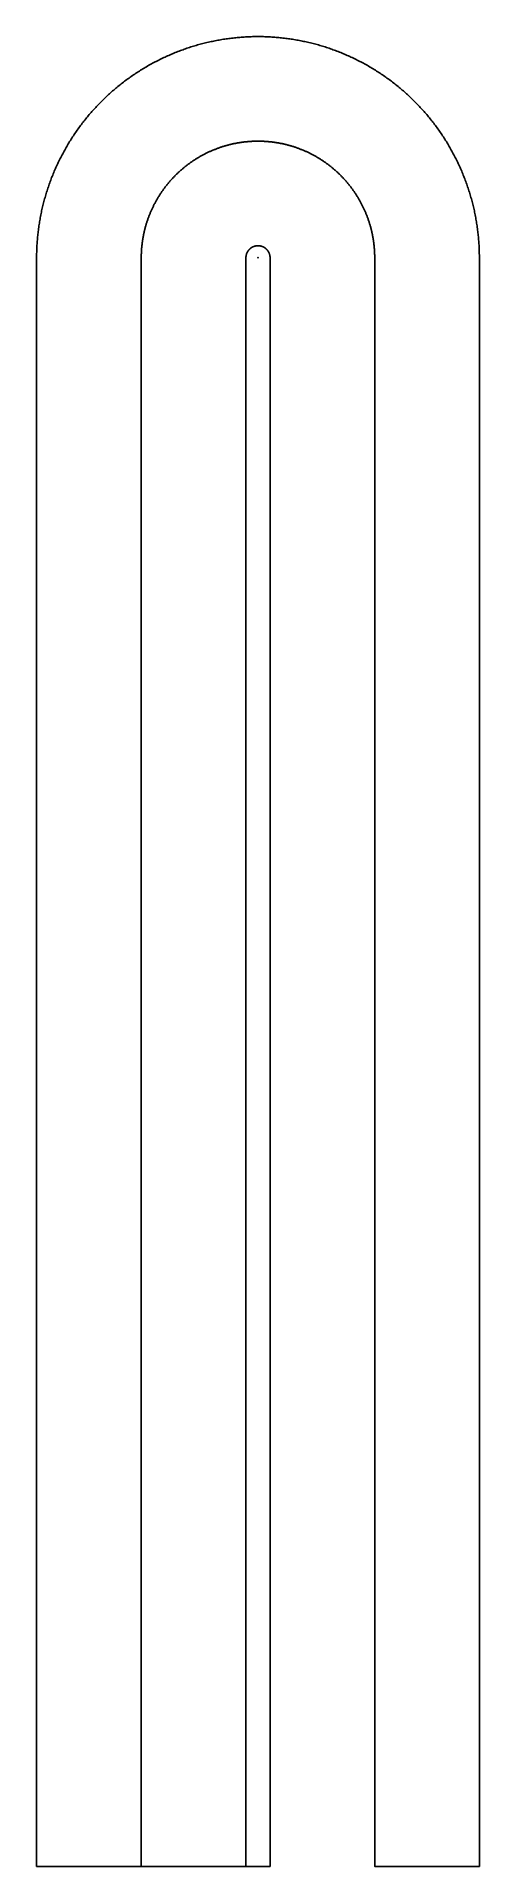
# Model space of a CAD drawing. Header units: millimetres. Extents: x 33.2 to 44.2, y 151.4 to 196.9.
import ezdxf

# ---------------------------------------------------------------- set-up
doc = ezdxf.new("R2010")
doc.units = ezdxf.units.MM
doc.layers.add('TOP_Drill', color=7, linetype='Continuous')
doc.layers.add('TOP_Full_CutOut_90', color=7, linetype='Continuous')

msp = doc.modelspace()

# ---------------------------------------------------------------- linework, layer by layer
at = {"layer": 'TOP_Drill'}
msp.add_point((38.731024, 191.361693), dxfattribs=at)
at = {"layer": 'TOP_Full_CutOut_90'}
msp.add_lwpolyline([(39.031173, 151.361699), (33.231026, 151.361693), (33.231026, 158.827494), (33.231026, 191.356972), (33.23115, 191.396252), (33.231475, 191.430811), (33.232018, 191.465365), (33.232778, 191.499913), (33.233754, 191.534453), (33.234948, 191.568981), (33.236359, 191.603498), (33.237987, 191.638028), (33.239832, 191.672541), (33.241895, 191.707063), (33.244172, 191.741535), (33.246666, 191.775985), (33.249378, 191.81044), (33.252305, 191.844862), (33.25545, 191.879285), (33.25881, 191.913678), (33.262385, 191.948038), (33.266177, 191.982388), (33.270187, 192.016728), (33.274411, 192.051029), (33.278848, 192.085289), (33.283503, 192.119533), (33.288373, 192.153756), (33.293456, 192.187932), (33.298756, 192.222085), (33.304267, 192.256192), (33.309994, 192.290264), (33.31594, 192.324334), (33.322092, 192.358325), (33.32846, 192.392284), (33.335041, 192.426204), (33.341835, 192.460081), (33.348845, 192.493932), (33.356068, 192.527737), (33.363501, 192.561493), (33.371142, 192.595177), (33.378996, 192.628821), (33.387068, 192.662444), (33.395341, 192.695976), (33.403828, 192.729462), (33.412532, 192.762926), (33.421444, 192.796327), (33.430565, 192.829669), (33.439888, 192.862925), (33.449424, 192.896136), (33.459169, 192.92929), (33.469121, 192.962377), (33.479284, 192.995414), (33.489655, 193.028387), (33.500231, 193.061288), (33.511008, 193.094105), (33.521997, 193.126871), (33.533191, 193.159567), (33.544591, 193.192192), (33.556194, 193.224742), (33.568007, 193.257231), (33.580021, 193.289643), (33.592226, 193.321942), (33.604648, 193.3542), (33.617263, 193.386356), (33.630091, 193.418461), (33.643121, 193.450486), (33.656331, 193.482378), (33.669763, 193.514238), (33.683398, 193.54602), (33.69721, 193.577666), (33.711228, 193.609239), (33.725457, 193.640753), (33.739881, 193.672169), (33.754491, 193.703473), (33.769294, 193.734677), (33.784316, 193.765834), (33.799522, 193.796874), (33.814902, 193.827775), (33.830503, 193.858633), (33.846292, 193.889381), (33.862261, 193.920006), (33.878434, 193.95055), (33.894801, 193.980999), (33.911358, 194.011341), (33.928098, 194.041566), (33.945031, 194.071691), (33.962142, 194.101689), (33.979451, 194.131597), (33.996952, 194.161402), (34.014647, 194.19111), (34.032523, 194.220697), (34.050559, 194.25013), (34.068803, 194.279484), (34.087244, 194.308746), (34.105841, 194.337848), (34.124635, 194.366854), (34.14361, 194.395742), (34.162759, 194.424497), (34.182092, 194.453138), (34.201604, 194.481656), (34.221307, 194.510069), (34.241165, 194.538323), (34.261212, 194.566469), (34.28145, 194.59451), (34.301848, 194.6224), (34.322421, 194.650163), (34.343165, 194.677792), (34.364093, 194.705303), (34.385192, 194.732681), (34.406444, 194.759902), (34.42789, 194.787018), (34.4495, 194.813993), (34.471266, 194.840813), (34.493217, 194.867519), (34.515316, 194.894062), (34.537591, 194.920476), (34.560051, 194.946773), (34.582654, 194.972903), (34.605426, 194.998897), (34.628366, 195.024753), (34.65146, 195.050456), (34.674718, 195.076017), (34.698125, 195.101419), (34.721711, 195.126693), (34.745443, 195.151807), (34.769319, 195.176757), (34.793382, 195.201587), (34.817602, 195.226268), (34.841948, 195.250768), (34.866448, 195.275114), (34.891128, 195.299334), (34.915959, 195.323396), (34.940924, 195.347287), (34.966023, 195.371006), (34.991282, 195.394577), (35.016699, 195.417998), (35.04226, 195.441256), (35.067963, 195.46435), (35.093819, 195.48729), (35.119829, 195.510076), (35.145959, 195.532679), (35.172223, 195.555111), (35.198638, 195.577386), (35.225197, 195.599498), (35.251903, 195.62145), (35.278723, 195.643216), (35.305698, 195.664826), (35.332813, 195.686272), (35.360053, 195.707538), (35.387413, 195.728624), (35.414924, 195.749551), (35.442552, 195.770295), (35.470316, 195.790868), (35.498225, 195.81128), (35.526228, 195.831492), (35.554374, 195.851538), (35.582647, 195.871409), (35.61106, 195.891112), (35.639578, 195.910624), (35.668218, 195.929957), (35.696994, 195.949119), (35.725862, 195.968082), (35.754868, 195.986875), (35.78399, 196.005485), (35.813212, 196.023901), (35.842565, 196.042144), (35.872039, 196.060205), (35.901627, 196.078082), (35.931305, 196.09576), (35.961097, 196.113253), (35.991014, 196.130567), (36.021037, 196.147692), (36.051161, 196.164624), (36.081383, 196.181363), (36.111727, 196.197921), (36.142155, 196.214278), (36.172687, 196.230443), (36.203357, 196.246436), (36.234082, 196.262213), (36.264907, 196.277797), (36.295875, 196.29321), (36.326904, 196.308412), (36.358016, 196.323411), (36.389242, 196.338225), (36.420559, 196.352842), (36.451973, 196.367264), (36.483452, 196.381478), (36.51505, 196.395506), (36.546728, 196.409333), (36.578477, 196.422954), (36.610327, 196.436382), (36.642229, 196.449596), (36.674253, 196.462625), (36.70635, 196.47545), (36.738501, 196.488063), (36.770749, 196.50048), (36.803088, 196.5127), (36.83551, 196.524719), (36.867983, 196.536526), (36.900532, 196.548129), (36.933139, 196.559523), (36.965836, 196.570717), (36.99861, 196.581709), (37.031428, 196.592486), (37.064329, 196.603062), (37.097302, 196.613433), (37.130338, 196.623596), (37.163426, 196.633548), (37.19658, 196.643293), (37.229798, 196.652831), (37.263053, 196.662154), (37.296388, 196.671273), (37.329789, 196.680185), (37.363247, 196.688887), (37.396733, 196.697374), (37.430278, 196.70565), (37.463894, 196.713721), (37.497532, 196.721573), (37.53125, 196.729221), (37.564985, 196.736651), (37.598789, 196.743873), (37.632628, 196.750881), (37.666485, 196.757671), (37.700436, 196.764258), (37.73439, 196.770625), (37.768403, 196.776781), (37.802452, 196.782724), (37.836501, 196.788446), (37.870626, 196.793961), (37.904807, 196.799264), (37.938987, 196.804349), (37.973159, 196.809212), (38.007426, 196.813869), (38.041714, 196.818311), (38.075987, 196.822531), (38.1103, 196.826537), (38.144649, 196.830329), (38.179037, 196.833907), (38.21343, 196.837267), (38.247851, 196.840412), (38.282278, 196.843339), (38.31673, 196.846051), (38.351207, 196.848546), (38.38568, 196.850824), (38.420176, 196.852886), (38.454688, 196.854731), (38.489188, 196.856358), (38.523706, 196.857768), (38.558264, 196.858962), (38.592831, 196.85994), (38.627378, 196.8607), (38.661905, 196.861243), (38.696463, 196.861568), (38.731024, 196.861677), (38.765585, 196.861568), (38.800143, 196.861243), (38.83467, 196.8607), (38.869245, 196.859939), (38.903785, 196.858963), (38.938315, 196.857769), (38.972859, 196.856358), (39.007361, 196.85473), (39.041873, 196.852886), (39.076366, 196.850824), (39.110869, 196.848545), (39.145318, 196.846051), (39.17977, 196.84334), (39.214225, 196.84041), (39.248621, 196.837268), (39.283011, 196.833908), (39.317368, 196.830333), (39.35172, 196.826541), (39.386061, 196.822531), (39.420361, 196.818307), (39.454622, 196.81387), (39.488866, 196.809215), (39.523089, 196.804345), (39.557264, 196.799262), (39.591395, 196.793966), (39.62552, 196.78845), (39.659623, 196.782719), (39.693645, 196.776782), (39.727658, 196.770625), (39.761611, 196.764259), (39.795536, 196.757676), (39.829447, 196.750876), (39.863259, 196.743874), (39.897063, 196.736651), (39.930798, 196.729222), (39.964489, 196.72158), (39.99818, 196.713715), (40.03177, 196.705651), (40.065315, 196.697374), (40.098828, 196.688882), (40.132259, 196.680186), (40.165634, 196.671281), (40.198969, 196.662161), (40.23225, 196.652831), (40.265476, 196.643291), (40.298649, 196.633541), (40.331727, 196.623592), (40.364754, 196.613431), (40.39772, 196.603063), (40.430586, 196.592498), (40.463446, 196.581706), (40.496213, 196.570718), (40.5289, 196.559526), (40.561541, 196.548121), (40.594074, 196.536524), (40.626548, 196.524717), (40.658951, 196.512705), (40.69129, 196.500485), (40.723532, 196.48807), (40.755699, 196.475451), (40.787809, 196.462621), (40.819819, 196.449597), (40.851721, 196.436383), (40.883571, 196.422955), (40.91533, 196.40933), (40.946999, 196.395507), (40.978585, 196.381484), (41.010085, 196.367261), (41.04149, 196.352843), (41.072795, 196.338231), (41.104032, 196.323412), (41.135155, 196.308407), (41.166174, 196.293211), (41.19713, 196.277804), (41.227977, 196.262209), (41.258714, 196.246425), (41.289349, 196.230451), (41.319883, 196.214284), (41.350322, 196.197922), (41.380653, 196.181371), (41.410887, 196.164625), (41.441011, 196.147693), (41.471034, 196.130568), (41.500964, 196.113246), (41.530756, 196.095754), (41.56043, 196.078078), (41.590017, 196.060202), (41.619475, 196.042151), (41.64883, 196.023907), (41.678046, 196.005494), (41.70718, 195.986876), (41.7362, 195.968075), (41.765075, 195.949107), (41.793831, 195.929959), (41.822471, 195.910625), (41.850989, 195.891114), (41.879383, 195.871423), (41.907675, 195.851539), (41.935807, 195.831502), (41.963842, 195.811268), (41.991733, 195.79087), (42.019478, 195.77031), (42.047125, 195.749552), (42.074635, 195.728625), (42.10201, 195.707528), (42.129253, 195.686259), (42.156338, 195.664839), (42.183311, 195.643228), (42.210159, 195.621441), (42.236835, 195.599513), (42.263411, 195.577387), (42.289839, 195.555101), (42.31609, 195.53268), (42.342236, 195.510063), (42.36823, 195.487292), (42.394072, 195.464364), (42.419788, 195.441258), (42.445348, 195.418), (42.470753, 195.394591), (42.496011, 195.37102), (42.521138, 195.347275), (42.546118, 195.32337), (42.570935, 195.299321), (42.595587, 195.27513), (42.620101, 195.250769), (42.644461, 195.226256), (42.668667, 195.201589), (42.692702, 195.176787), (42.716592, 195.151822), (42.740351, 195.12668), (42.763922, 195.101422), (42.787331, 195.076017), (42.810603, 195.050442), (42.833696, 195.024741), (42.856623, 194.998899), (42.879395, 194.972905), (42.901998, 194.946775), (42.924432, 194.920508), (42.946718, 194.894079), (42.968844, 194.867504), (42.990783, 194.840814), (43.012559, 194.813981), (43.034173, 194.787003), (43.055605, 194.759904), (43.076857, 194.732683), (43.097956, 194.705305), (43.118874, 194.677807), (43.139628, 194.650165), (43.160211, 194.622389), (43.180599, 194.594512), (43.200837, 194.566471), (43.220884, 194.538325), (43.240742, 194.510071), (43.260445, 194.481658), (43.279957, 194.45314), (43.29929, 194.424499), (43.318439, 194.395744), (43.337414, 194.366856), (43.356208, 194.33785), (43.374805, 194.308748), (43.393238, 194.279499), (43.41149, 194.250131), (43.429546, 194.220666), (43.447403, 194.191112), (43.465085, 194.161425), (43.482598, 194.131599), (43.499907, 194.101691), (43.517018, 194.071693), (43.533951, 194.041568), (43.550703, 194.011322), (43.567248, 193.981001), (43.583604, 193.950574), (43.599788, 193.920008), (43.615757, 193.889383), (43.631546, 193.858635), (43.647147, 193.827777), (43.662538, 193.796854), (43.677745, 193.765813), (43.692745, 193.734702), (43.707558, 193.703475), (43.72218, 193.672148), (43.736593, 193.640755), (43.750811, 193.609265), (43.764829, 193.577691), (43.778661, 193.545999), (43.792287, 193.51424), (43.805708, 193.482404), (43.818942, 193.450454), (43.831958, 193.418464), (43.844783, 193.386368), (43.857402, 193.354202), (43.869814, 193.321968), (43.882037, 193.28962), (43.894052, 193.257208), (43.905856, 193.224744), (43.917453, 193.19221), (43.928858, 193.15957), (43.94005, 193.126882), (43.951041, 193.094107), (43.961827, 193.061264), (43.972395, 193.028389), (43.982766, 192.995416), (43.992921, 192.962405), (44.00288, 192.929292), (44.012626, 192.896138), (44.022154, 192.862953), (44.031491, 192.829645), (44.040615, 192.796296), (44.04952, 192.762922), (44.058214, 192.729498), (44.066706, 192.695985), (44.07499, 192.662413), (44.083054, 192.628824), (44.090907, 192.595185), (44.098548, 192.561495), (44.105983, 192.527733), (44.113205, 192.493934), (44.120214, 192.460089), (44.12701, 192.426201), (44.133591, 192.392281), (44.139958, 192.358328), (44.146109, 192.324342), (44.152055, 192.290271), (44.157783, 192.256189), (44.163294, 192.222088), (44.168593, 192.187938), (44.173677, 192.153758), (44.178548, 192.119532), (44.183202, 192.085291), (44.187642, 192.051007), (44.191867, 192.016702), (44.19587, 191.982418), (44.199662, 191.948068), (44.20324, 191.91368), (44.2066, 191.879287), (44.209745, 191.844864), (44.212672, 191.810442), (44.215384, 191.775987), (44.21788, 191.741509), (44.220157, 191.707037), (44.222219, 191.672543), (44.224062, 191.638057), (44.22569, 191.603528), (44.227102, 191.568984), (44.228295, 191.534455), (44.229272, 191.499915), (44.230032, 191.465367), (44.230575, 191.430785), (44.230901, 191.396226), (44.231025, 191.356974), (44.231064, 156.861494), (44.231173, 151.361802), (41.631173, 151.36175), (41.631064, 156.861467), (41.631025, 191.352883), (41.63094, 191.379868), (41.630768, 191.398094), (41.630481, 191.416367), (41.63008, 191.434582), (41.629566, 191.452789), (41.628937, 191.470985), (41.628191, 191.48922), (41.627332, 191.507439), (41.626362, 191.525593), (41.625275, 191.543779), (41.624075, 191.56194), (41.622758, 191.580135), (41.621328, 191.598306), (41.619786, 191.616441), (41.618126, 191.634605), (41.616355, 191.652738), (41.614466, 191.67089), (41.612467, 191.689003), (41.610362, 191.707028), (41.608133, 191.725124), (41.60579, 191.743219), (41.603336, 191.76127), (41.600765, 191.779335), (41.598085, 191.797355), (41.595291, 191.815362), (41.592388, 191.833325), (41.589368, 191.851298), (41.586226, 191.8693), (41.582987, 191.887195), (41.579633, 191.905082), (41.576164, 191.922959), (41.572579, 191.940835), (41.568882, 191.958688), (41.565073, 191.976515), (41.561149, 191.994334), (41.557123, 192.012084), (41.552987, 192.029801), (41.548739, 192.047494), (41.544365, 192.065223), (41.539882, 192.082912), (41.535305, 192.100509), (41.530615, 192.118086), (41.525798, 192.135693), (41.520863, 192.153299), (41.515851, 192.170756), (41.510712, 192.188236), (41.505453, 192.205722), (41.500106, 192.223102), (41.494635, 192.240498), (41.489073, 192.257801), (41.483381, 192.275132), (41.477581, 192.292428), (41.471683, 192.309654), (41.465661, 192.326887), (41.459555, 192.344018), (41.453337, 192.361118), (41.446997, 192.378221), (41.440541, 192.395306), (41.434005, 192.412281), (41.427354, 192.429235), (41.420589, 192.446166), (41.413736, 192.463008), (41.406746, 192.479885), (41.399673, 192.496662), (41.392488, 192.513408), (41.385183, 192.530146), (41.377798, 192.546779), (41.370305, 192.563375), (41.362713, 192.579911), (41.354996, 192.596445), (41.347182, 192.612916), (41.339284, 192.629298), (41.331261, 192.645674), (41.323156, 192.661959), (41.314917, 192.678255), (41.306588, 192.694476), (41.298179, 192.710602), (41.289628, 192.726752), (41.281013, 192.742779), (41.272299, 192.758748), (41.263454, 192.774718), (41.254526, 192.7906), (41.245519, 192.806393), (41.236393, 192.822161), (41.227139, 192.837921), (41.217818, 192.85357), (41.208421, 192.869122), (41.1989, 192.884658), (41.189264, 192.900164), (41.179533, 192.915605), (41.169742, 192.930926), (41.15983, 192.946225), (41.14982, 192.961463), (41.139731, 192.976614), (41.129539, 192.991714), (41.119253, 193.006747), (41.10885, 193.021748), (41.098397, 193.036621), (41.087829, 193.051459), (41.077139, 193.066269), (41.066406, 193.080946), (41.055541, 193.095607), (41.044591, 193.110192), (41.033568, 193.124682), (41.022437, 193.139125), (41.01125, 193.153455), (40.999956, 193.167735), (40.988551, 193.181971), (40.977068, 193.19612), (40.965508, 193.210183), (40.953821, 193.22422), (40.942059, 193.238169), (40.930242, 193.252005), (40.918332, 193.265774), (40.906324, 193.27948), (40.894245, 193.293095), (40.882074, 193.30664), (40.869785, 193.320147), (40.857452, 193.33353), (40.845033, 193.346839), (40.832474, 193.360129), (40.819879, 193.37329), (40.807225, 193.386348), (40.79446, 193.399356), (40.781614, 193.412283), (40.768687, 193.425129), (40.755706, 193.437868), (40.742621, 193.450548), (40.729432, 193.463169), (40.71617, 193.475702), (40.702861, 193.488121), (40.689478, 193.500454), (40.676, 193.512717), (40.662427, 193.524913), (40.648812, 193.536993), (40.635105, 193.549), (40.621306, 193.560937), (40.6075, 193.572728), (40.593552, 193.58449), (40.579514, 193.596177), (40.565477, 193.607716), (40.551301, 193.61922), (40.537073, 193.630619), (40.522819, 193.641892), (40.508449, 193.653111), (40.494013, 193.664236), (40.479498, 193.675278), (40.464904, 193.686235), (40.450302, 193.697056), (40.4356, 193.707808), (40.4208, 193.71849), (40.405987, 193.72904), (40.391044, 193.739543), (40.376078, 193.749921), (40.361045, 193.760207), (40.345946, 193.770399), (40.330794, 193.780489), (40.31558, 193.790483), (40.300257, 193.80041), (40.284875, 193.81024), (40.269496, 193.819933), (40.254013, 193.829555), (40.238491, 193.839067), (40.222878, 193.8485), (40.207252, 193.857807), (40.191554, 193.867025), (40.175746, 193.876173), (40.159908, 193.885207), (40.144026, 193.894134), (40.128079, 193.902966), (40.112091, 193.911691), (40.096042, 193.920318), (40.079952, 193.928837), (40.063808, 193.937256), (40.047607, 193.945575), (40.031332, 193.953803), (40.014984, 193.961939), (39.99865, 193.969942), (39.982247, 193.97785), (39.965756, 193.985673), (39.949262, 193.993372), (39.932705, 194.000973), (39.91609, 194.008475), (39.899433, 194.01587), (39.882739, 194.023157), (39.865993, 194.030341), (39.84919, 194.037425), (39.832401, 194.044379), (39.815523, 194.051246), (39.798566, 194.058022), (39.781612, 194.064673), (39.76462, 194.071216), (39.747552, 194.077665), (39.730466, 194.083999), (39.713348, 194.090223), (39.696218, 194.096329), (39.678985, 194.102351), (39.661759, 194.108249), (39.644478, 194.114044), (39.627115, 194.119746), (39.609829, 194.125303), (39.592447, 194.13077), (39.575038, 194.136126), (39.557615, 194.141366), (39.5401, 194.146514), (39.522567, 194.151548), (39.50501, 194.15647), (39.48743, 194.161279), (39.469852, 194.16597), (39.452242, 194.17055), (39.434553, 194.175033), (39.416874, 194.179395), (39.399181, 194.183642), (39.381364, 194.187801), (39.363614, 194.191828), (39.345845, 194.195741), (39.328008, 194.199552), (39.310216, 194.203237), (39.292299, 194.206829), (39.274412, 194.2103), (39.256525, 194.213654), (39.238579, 194.216902), (39.22067, 194.220028), (39.202656, 194.223055), (39.184649, 194.225966), (39.166677, 194.228754), (39.148666, 194.231433), (39.130607, 194.234003), (39.112549, 194.236458), (39.094499, 194.238795), (39.07641, 194.241023), (39.058282, 194.24314), (39.040164, 194.24514), (39.022069, 194.247023), (39.00394, 194.248794), (38.985828, 194.250449), (38.967632, 194.251996), (38.949465, 194.253426), (38.931326, 194.254738), (38.913106, 194.255942), (38.894921, 194.257029), (38.876721, 194.258002), (38.85855, 194.258859), (38.840316, 194.259604), (38.822119, 194.260233), (38.803912, 194.260748), (38.785646, 194.26115), (38.767477, 194.261435), (38.749251, 194.261607), (38.731024, 194.261664), (38.712796, 194.261607), (38.694571, 194.261435), (38.676402, 194.26115), (38.658188, 194.260749), (38.63993, 194.260232), (38.62168, 194.259602), (38.603496, 194.258859), (38.58533, 194.258002), (38.567127, 194.257029), (38.548939, 194.255942), (38.530774, 194.254742), (38.512583, 194.253425), (38.494416, 194.251995), (38.476272, 194.250452), (38.458113, 194.248793), (38.43998, 194.247022), (38.421827, 194.245133), (38.403714, 194.243134), (38.385638, 194.241023), (38.3676, 194.238802), (38.349499, 194.236457), (38.331397, 194.233997), (38.313434, 194.23144), (38.295414, 194.22876), (38.277348, 194.225957), (38.259341, 194.223047), (38.241429, 194.220037), (38.223469, 194.216902), (38.205523, 194.213654), (38.187636, 194.2103), (38.169698, 194.206819), (38.151882, 194.203247), (38.13404, 194.199551), (38.116203, 194.195741), (38.098434, 194.191827), (38.080634, 194.18779), (38.062917, 194.183654), (38.045174, 194.179394), (38.027495, 194.175032), (38.009855, 194.170562), (37.992196, 194.165969), (37.974569, 194.161265), (37.956989, 194.156456), (37.939481, 194.151548), (37.921962, 194.146518), (37.904482, 194.14138), (37.887044, 194.136135), (37.869616, 194.130773), (37.852219, 194.125302), (37.83487, 194.119725), (37.817585, 194.114049), (37.80029, 194.108248), (37.783047, 194.102345), (37.765876, 194.096345), (37.748717, 194.090228), (37.7316, 194.084004), (37.71448, 194.077658), (37.697411, 194.071208), (37.680409, 194.064661), (37.663483, 194.058021), (37.646552, 194.051256), (37.629646, 194.044378), (37.612858, 194.037424), (37.596055, 194.03034), (37.579328, 194.023164), (37.562616, 194.015869), (37.545939, 194.008465), (37.529363, 194.000981), (37.512787, 193.993371), (37.496272, 193.985662), (37.479801, 193.977849), (37.463419, 193.969951), (37.447064, 193.961938), (37.430695, 193.953791), (37.414462, 193.945585), (37.398282, 193.937276), (37.382075, 193.928824), (37.365988, 193.920307), (37.349957, 193.91169), (37.333946, 193.902953), (37.318021, 193.894133), (37.30214, 193.885206), (37.286302, 193.876172), (37.270517, 193.867037), (37.25482, 193.85782), (37.239186, 193.848508), (37.223572, 193.839074), (37.208021, 193.829544), (37.192539, 193.819923), (37.17715, 193.810224), (37.161792, 193.800409), (37.146493, 193.790497), (37.131291, 193.780512), (37.116103, 193.770398), (37.101004, 193.760206), (37.085971, 193.74992), (37.07097, 193.739517), (37.056062, 193.729039), (37.041224, 193.718472), (37.026483, 193.707832), (37.011746, 193.697054), (36.99711, 193.686209), (36.982551, 193.675277), (36.968036, 193.664235), (36.953625, 193.65313), (36.939263, 193.641917), (36.92495, 193.630597), (36.910721, 193.619198), (36.896597, 193.607736), (36.882503, 193.59615), (36.868497, 193.584489), (36.854575, 193.572749), (36.840743, 193.560936), (36.826973, 193.549025), (36.813237, 193.536991), (36.799596, 193.524889), (36.786048, 193.512715), (36.772569, 193.50045), (36.759162, 193.488096), (36.745852, 193.475676), (36.732642, 193.463193), (36.719481, 193.450598), (36.70637, 193.437892), (36.693336, 193.425101), (36.680435, 193.412281), (36.667614, 193.39938), (36.654824, 193.386346), (36.642118, 193.373235), (36.62955, 193.360101), (36.61704, 193.346864), (36.604594, 193.333526), (36.592266, 193.320147), (36.580001, 193.306668), (36.567827, 193.29312), (36.555725, 193.279478), (36.543717, 193.265772), (36.531807, 193.252003), (36.519942, 193.238111), (36.508201, 193.224188), (36.496565, 193.210213), (36.48498, 193.196119), (36.473518, 193.181994), (36.462119, 193.167765), (36.450799, 193.153453), (36.439612, 193.139123), (36.428481, 193.12468), (36.417439, 193.110165), (36.406508, 193.095606), (36.395662, 193.080969), (36.38491, 193.066267), (36.37422, 193.051457), (36.363652, 193.036619), (36.353199, 193.021746), (36.342796, 193.006745), (36.33251, 192.991712), (36.322318, 192.976612), (36.312228, 192.961461), (36.302219, 192.946223), (36.292307, 192.930924), (36.282516, 192.915603), (36.27277, 192.900139), (36.263148, 192.884657), (36.253665, 192.869182), (36.244232, 192.853568), (36.234887, 192.83788), (36.225656, 192.822159), (36.21653, 192.806391), (36.207522, 192.790598), (36.198595, 192.774716), (36.189773, 192.758787), (36.181037, 192.742777), (36.1724, 192.726709), (36.16387, 192.7106), (36.155461, 192.694474), (36.147132, 192.678253), (36.138893, 192.661957), (36.130809, 192.645714), (36.122787, 192.629338), (36.114847, 192.612872), (36.107054, 192.596443), (36.099357, 192.579952), (36.091745, 192.563373), (36.084232, 192.546733), (36.076847, 192.5301), (36.06958, 192.51345), (36.062377, 192.49666), (36.055285, 192.479838), (36.048339, 192.463069), (36.041461, 192.446163), (36.034688, 192.429215), (36.028045, 192.412279), (36.02149, 192.395258), (36.015069, 192.378265), (36.008729, 192.361162), (36.002495, 192.344016), (35.996378, 192.326855), (35.990367, 192.309651), (35.984463, 192.29241), (35.978668, 192.27513), (35.972992, 192.257846), (35.967415, 192.240496), (35.961944, 192.2231), (35.956582, 192.205672), (35.951337, 192.188234), (35.946199, 192.170754), (35.941173, 192.153248), (35.936264, 192.135739), (35.931452, 192.118146), (35.926748, 192.100519), (35.922152, 192.082847), (35.917681, 192.065208), (35.913326, 192.047553), (35.909063, 192.029798), (35.904924, 192.01207), (35.900901, 191.994332), (35.896979, 191.976523), (35.893168, 191.958686), (35.889469, 191.940823), (35.885888, 191.922967), (35.882419, 191.905089), (35.879063, 191.887192), (35.875823, 191.869288), (35.872681, 191.851287), (35.869663, 191.833332), (35.866759, 191.815359), (35.863964, 191.797345), (35.861285, 191.779333), (35.858715, 191.761275), (35.85626, 191.743216), (35.853922, 191.725167), (35.851695, 191.707077), (35.849578, 191.68895), (35.847578, 191.670837), (35.845695, 191.652736), (35.843923, 191.634603), (35.842264, 191.616439), (35.840722, 191.598304), (35.839292, 191.580133), (35.837979, 191.56199), (35.836779, 191.543829), (35.835689, 191.525591), (35.834716, 191.507387), (35.833857, 191.489165), (35.833113, 191.470981), (35.832484, 191.452787), (35.831969, 191.43458), (35.831569, 191.416365), (35.831283, 191.398144), (35.831111, 191.379919), (35.831026, 191.352883), (35.831026, 158.827494), (35.831026, 151.361693), (38.431026, 151.361693), (38.431026, 158.827494), (38.431026, 191.348794), (38.431072, 191.363586), (38.43109, 191.365478), (38.43112, 191.367365), (38.431161, 191.369248), (38.431214, 191.371121), (38.431279, 191.372981), (38.431354, 191.374832), (38.431445, 191.376746), (38.431546, 191.378641), (38.431663, 191.380594), (38.431785, 191.382446), (38.431918, 191.38428), (38.432066, 191.386168), (38.432223, 191.388017), (38.432397, 191.38992), (38.43258, 191.391793), (38.432772, 191.393635), (38.432979, 191.395511), (38.433203, 191.397427), (38.433434, 191.399305), (38.433672, 191.401143), (38.433927, 191.403016), (38.434196, 191.40491), (38.434471, 191.406758), (38.434762, 191.408633), (38.435059, 191.410472), (38.435368, 191.41231), (38.435705, 191.414242), (38.436034, 191.416059), (38.436378, 191.417893), (38.436734, 191.41973), (38.437102, 191.421564), (38.437491, 191.42344), (38.43789, 191.42531), (38.4383, 191.427171), (38.438707, 191.428963), (38.43913, 191.430776), (38.439583, 191.432663), (38.440022, 191.434441), (38.440476, 191.436233), (38.440964, 191.438112), (38.441459, 191.439965), (38.441963, 191.441809), (38.442457, 191.443572), (38.442974, 191.445372), (38.443505, 191.447177), (38.444043, 191.448967), (38.444603, 191.450786), (38.445175, 191.452606), (38.445753, 191.454404), (38.446328, 191.456155), (38.44693, 191.457948), (38.447542, 191.459736), (38.448165, 191.461519), (38.448796, 191.46329), (38.449452, 191.465094), (38.450117, 191.466887), (38.450755, 191.468575), (38.451441, 191.470358), (38.452114, 191.472074), (38.45283, 191.473865), (38.453557, 191.475652), (38.454239, 191.477298), (38.454991, 191.479081), (38.455762, 191.48088), (38.456484, 191.482534), (38.457236, 191.484227), (38.458033, 191.485993), (38.458833, 191.487735), (38.459617, 191.489414), (38.460401, 191.491066), (38.461257, 191.492843), (38.462095, 191.494554), (38.462885, 191.49614), (38.463761, 191.497873), (38.464631, 191.499568), (38.465479, 191.501193), (38.466365, 191.502868), (38.467273, 191.504556), (38.468187, 191.506232), (38.469092, 191.507865), (38.470014, 191.509506), (38.470919, 191.511092), (38.471862, 191.512721), (38.472823, 191.514358), (38.473817, 191.516026), (38.474807, 191.517666), (38.475738, 191.519184), (38.476738, 191.520794), (38.477788, 191.52246), (38.478772, 191.524), (38.479804, 191.525592), (38.480847, 191.52718), (38.481877, 191.528728), (38.482929, 191.530285), (38.483988, 191.531833), (38.485091, 191.533424), (38.486139, 191.534915), (38.487229, 191.536445), (38.488369, 191.538025), (38.489476, 191.539539), (38.490595, 191.541048), (38.491713, 191.542538), (38.492869, 191.544057), (38.494032, 191.545566), (38.495154, 191.547004), (38.496347, 191.548512), (38.497536, 191.549996), (38.498695, 191.551424), (38.499913, 191.552907), (38.501086, 191.554315), (38.502292, 191.555745), (38.503562, 191.557232), (38.504781, 191.558641), (38.506024, 191.56006), (38.507289, 191.561486), (38.508542, 191.56288), (38.509813, 191.564278), (38.511062, 191.565633), (38.51237, 191.567034), (38.513657, 191.568396), (38.514917, 191.569712), (38.516265, 191.571104), (38.517627, 191.572492), (38.518921, 191.573794), (38.520224, 191.575089), (38.521611, 191.57645), (38.523003, 191.577799), (38.52436, 191.579098), (38.525681, 191.580346), (38.527041, 191.581615), (38.528438, 191.582903), (38.529836, 191.584174), (38.53123, 191.585427), (38.532656, 191.586692), (38.534118, 191.587973), (38.535528, 191.589192), (38.536926, 191.590386), (38.538356, 191.591592), (38.539809, 191.592802), (38.541292, 191.594021), (38.54272, 191.59518), (38.544203, 191.596368), (38.545712, 191.597562), (38.547198, 191.598722), (38.548658, 191.599847), (38.550178, 191.601003), (38.551668, 191.602122), (38.553177, 191.60324), (38.554741, 191.604384), (38.55622, 191.605452), (38.55775, 191.606541), (38.559292, 191.607625), (38.560882, 191.608728), (38.562431, 191.609787), (38.563988, 191.610838), (38.565589, 191.611904), (38.567123, 191.612912), (38.568715, 191.613944), (38.570311, 191.614963), (38.571867, 191.615944), (38.573476, 191.616944), (38.575106, 191.617943), (38.576746, 191.618934), (38.578334, 191.61988), (38.579937, 191.620821), (38.58159, 191.621778), (38.583242, 191.62272), (38.584882, 191.623642), (38.58651, 191.624543), (38.588187, 191.625459), (38.58982, 191.626336), (38.591462, 191.627206), (38.593208, 191.628116), (38.594843, 191.628956), (38.596484, 191.629785), (38.598254, 191.630666), (38.599934, 191.63149), (38.601587, 191.632286), (38.603302, 191.6331), (38.605015, 191.633899), (38.606752, 191.634697), (38.608425, 191.635452), (38.610182, 191.636232), (38.611928, 191.636994), (38.613633, 191.637726), (38.61539, 191.638466), (38.617064, 191.63916), (38.61885, 191.639887), (38.620615, 191.640592), (38.622317, 191.641259), (38.624073, 191.641936), (38.625871, 191.642615), (38.62769, 191.643289), (38.62945, 191.643929), (38.631221, 191.644561), (38.632955, 191.645167), (38.634744, 191.645779), (38.636561, 191.646388), (38.638312, 191.646963), (38.64011, 191.647541), (38.64193, 191.648114), (38.643749, 191.648674), (38.645538, 191.649212), (38.647344, 191.649742), (38.649164, 191.650265), (38.650926, 191.650759), (38.65275, 191.651258), (38.654603, 191.651752), (38.656463, 191.652236), (38.658257, 191.652691), (38.66007, 191.653138), (38.661939, 191.653587), (38.663735, 191.654006), (38.665618, 191.654433), (38.667421, 191.65483), (38.669291, 191.65523), (38.671136, 191.655612), (38.672912, 191.655968), (38.674836, 191.656341), (38.676656, 191.656683), (38.678534, 191.657023), (38.680406, 191.657349), (38.682181, 191.657648), (38.68407, 191.657953), (38.686021, 191.658256), (38.687881, 191.658532), (38.689635, 191.658782), (38.691572, 191.659045), (38.693486, 191.659293), (38.695288, 191.659515), (38.697128, 191.65973), (38.699004, 191.659937), (38.700922, 191.660136), (38.702796, 191.660319), (38.704692, 191.660493), (38.706554, 191.660651), (38.708435, 191.660799), (38.710341, 191.660937), (38.712198, 191.66106), (38.714079, 191.661172), (38.715972, 191.661273), (38.717803, 191.66136), (38.719655, 191.661435), (38.721597, 191.661503), (38.723546, 191.661558), (38.725426, 191.661599), (38.727238, 191.661627), (38.72913, 191.661645), (38.731024, 191.661651), (38.732918, 191.661645), (38.73481, 191.661627), (38.736622, 191.661599), (38.738578, 191.661556), (38.740453, 191.661503), (38.742317, 191.661439), (38.744242, 191.66136), (38.74608, 191.661273), (38.74797, 191.661172), (38.749845, 191.66106), (38.751783, 191.660932), (38.753613, 191.6608), (38.755494, 191.660652), (38.757432, 191.660487), (38.75926, 191.66032), (38.761126, 191.660137), (38.76296, 191.659947), (38.764844, 191.659739), (38.76676, 191.659515), (38.768638, 191.659284), (38.770476, 191.659046), (38.772349, 191.658791), (38.774243, 191.658522), (38.77609, 191.658247), (38.777903, 191.657965), (38.779792, 191.65766), (38.781717, 191.657337), (38.783514, 191.657023), (38.785392, 191.656683), (38.787212, 191.656342), (38.789062, 191.655983), (38.790986, 191.655597), (38.792757, 191.65523), (38.794627, 191.654831), (38.79643, 191.654434), (38.79824, 191.654023), (38.800181, 191.65357), (38.801978, 191.653139), (38.803791, 191.652691), (38.805657, 191.652218), (38.807445, 191.651753), (38.809227, 191.651278), (38.811051, 191.650779), (38.812884, 191.650265), (38.814725, 191.649736), (38.816581, 191.649191), (38.818348, 191.648659), (38.82014, 191.648108), (38.821939, 191.647542), (38.823645, 191.646994), (38.82551, 191.646381), (38.827304, 191.64578), (38.829069, 191.645175), (38.830896, 191.644537), (38.832622, 191.643922), (38.834384, 191.643281), (38.836152, 191.642626), (38.837949, 191.641947), (38.839691, 191.641276), (38.841433, 191.640593), (38.843238, 191.639871), (38.844984, 191.639161), (38.846658, 191.638467), (38.848414, 191.637727), (38.850148, 191.636983), (38.851867, 191.636233), (38.853595, 191.635466), (38.855325, 191.634685), (38.857034, 191.6339), (38.858717, 191.633115), (38.860461, 191.632287), (38.862144, 191.631476), (38.863795, 191.630667), (38.865534, 191.629802), (38.867236, 191.628941), (38.868901, 191.628086), (38.870555, 191.627224), (38.8722, 191.626352), (38.873861, 191.62546), (38.875506, 191.624562), (38.877166, 191.623643), (38.878806, 191.622721), (38.880458, 191.621779), (38.882144, 191.620803), (38.883748, 191.619861), (38.885325, 191.618921), (38.886964, 191.617931), (38.888551, 191.616959), (38.890161, 191.615958), (38.891703, 191.614986), (38.893333, 191.613945), (38.89496, 191.612891), (38.896513, 191.61187), (38.898061, 191.61084), (38.899618, 191.609789), (38.901166, 191.608729), (38.902705, 191.607662), (38.904299, 191.606542), (38.905792, 191.605479), (38.907358, 191.604349), (38.908871, 191.603242), (38.910331, 191.60216), (38.911871, 191.601004), (38.91339, 191.599848), (38.914888, 191.598694), (38.916384, 191.597526), (38.917808, 191.5964), (38.919291, 191.595212), (38.920794, 191.593992), (38.922194, 191.592841), (38.923693, 191.591593), (38.925161, 191.590355), (38.926521, 191.589193), (38.927974, 191.587936), (38.929393, 191.586694), (38.930781, 191.585462), (38.932213, 191.584176), (38.933607, 191.582907), (38.934969, 191.581652), (38.936329, 191.580383), (38.937726, 191.579062), (38.939124, 191.577725), (38.940477, 191.576414), (38.941786, 191.575129), (38.943128, 191.573796), (38.94446, 191.572455), (38.945783, 191.571106), (38.947057, 191.569792), (38.948355, 191.568435), (38.949714, 191.566997), (38.950983, 191.565638), (38.952238, 191.564276), (38.953545, 191.562839), (38.954794, 191.56145), (38.956025, 191.560062), (38.957268, 191.558643), (38.958487, 191.557234), (38.959686, 191.55583), (38.960924, 191.554361), (38.962172, 191.552863), (38.963354, 191.551425), (38.964543, 191.54996), (38.965739, 191.548467), (38.966895, 191.547006), (38.968017, 191.545568), (38.96918, 191.544059), (38.970308, 191.542577), (38.971454, 191.541049), (38.9726, 191.539504), (38.97368, 191.538027), (38.97482, 191.536447), (38.97591, 191.534917), (38.976958, 191.533426), (38.978061, 191.531835), (38.97912, 191.530287), (38.980172, 191.52873), (38.981202, 191.527182), (38.982245, 191.525594), (38.983277, 191.524002), (38.984261, 191.522462), (38.985289, 191.52083), (38.986311, 191.519185), (38.987297, 191.517577), (38.988233, 191.516028), (38.989192, 191.514417), (38.990187, 191.512723), (38.99113, 191.511094), (38.992035, 191.509508), (38.992957, 191.507867), (38.993894, 191.506175), (38.994777, 191.504558), (38.995652, 191.50293), (38.99657, 191.501195), (38.997418, 191.49957), (38.998288, 191.497875), (38.999164, 191.496142), (38.999984, 191.494494), (39.000823, 191.492783), (39.001619, 191.491131), (39.002433, 191.489416), (39.003246, 191.487674), (39.004017, 191.485995), (39.004785, 191.484293), (39.005537, 191.4826), (39.006315, 191.480817), (39.007059, 191.479083), (39.007783, 191.477366), (39.00853, 191.475561), (39.009219, 191.473868), (39.009925, 191.472102), (39.010608, 191.47036), (39.011269, 191.468644), (39.011958, 191.466821), (39.012622, 191.465028), (39.013254, 191.463292), (39.013869, 191.461565), (39.014508, 191.459738), (39.015112, 191.457974), (39.015721, 191.456157), (39.016319, 191.454337), (39.016874, 191.452608), (39.017447, 191.450788), (39.017985, 191.449039), (39.018544, 191.447179), (39.019075, 191.445374), (39.019572, 191.443645), (39.020105, 191.44174), (39.020615, 191.439876), (39.02109, 191.438096), (39.021551, 191.436327), (39.022023, 191.434461), (39.022489, 191.432575), (39.02292, 191.430778), (39.023339, 191.428982), (39.02375, 191.427173), (39.024163, 191.425296), (39.024559, 191.423442), (39.024944, 191.421581), (39.025318, 191.419718), (39.025674, 191.417882), (39.026016, 191.416062), (39.026342, 191.414258), (39.02668, 191.412325), (39.026993, 191.410462), (39.027288, 191.408636), (39.027577, 191.406771), (39.027854, 191.404912), (39.028125, 191.403008), (39.028378, 191.401146), (39.028624, 191.399241), (39.028857, 191.397353), (39.029063, 191.395589), (39.02927, 191.393713), (39.02947, 191.391795), (39.029653, 191.389922), (39.029826, 191.388019), (39.029984, 191.38617), (39.030132, 191.384282), (39.030271, 191.382371), (39.030393, 191.38052), (39.030505, 191.378643), (39.030602, 191.376821), (39.030692, 191.374911), (39.030771, 191.372986), (39.030836, 191.371123), (39.030889, 191.36925), (39.03093, 191.367367), (39.030961, 191.365403), (39.030979, 191.363511), (39.031025, 191.348792), (39.031064, 156.86144), (39.031173, 151.361699)], dxfattribs=at)

doc.saveas('drawing.dxf')
